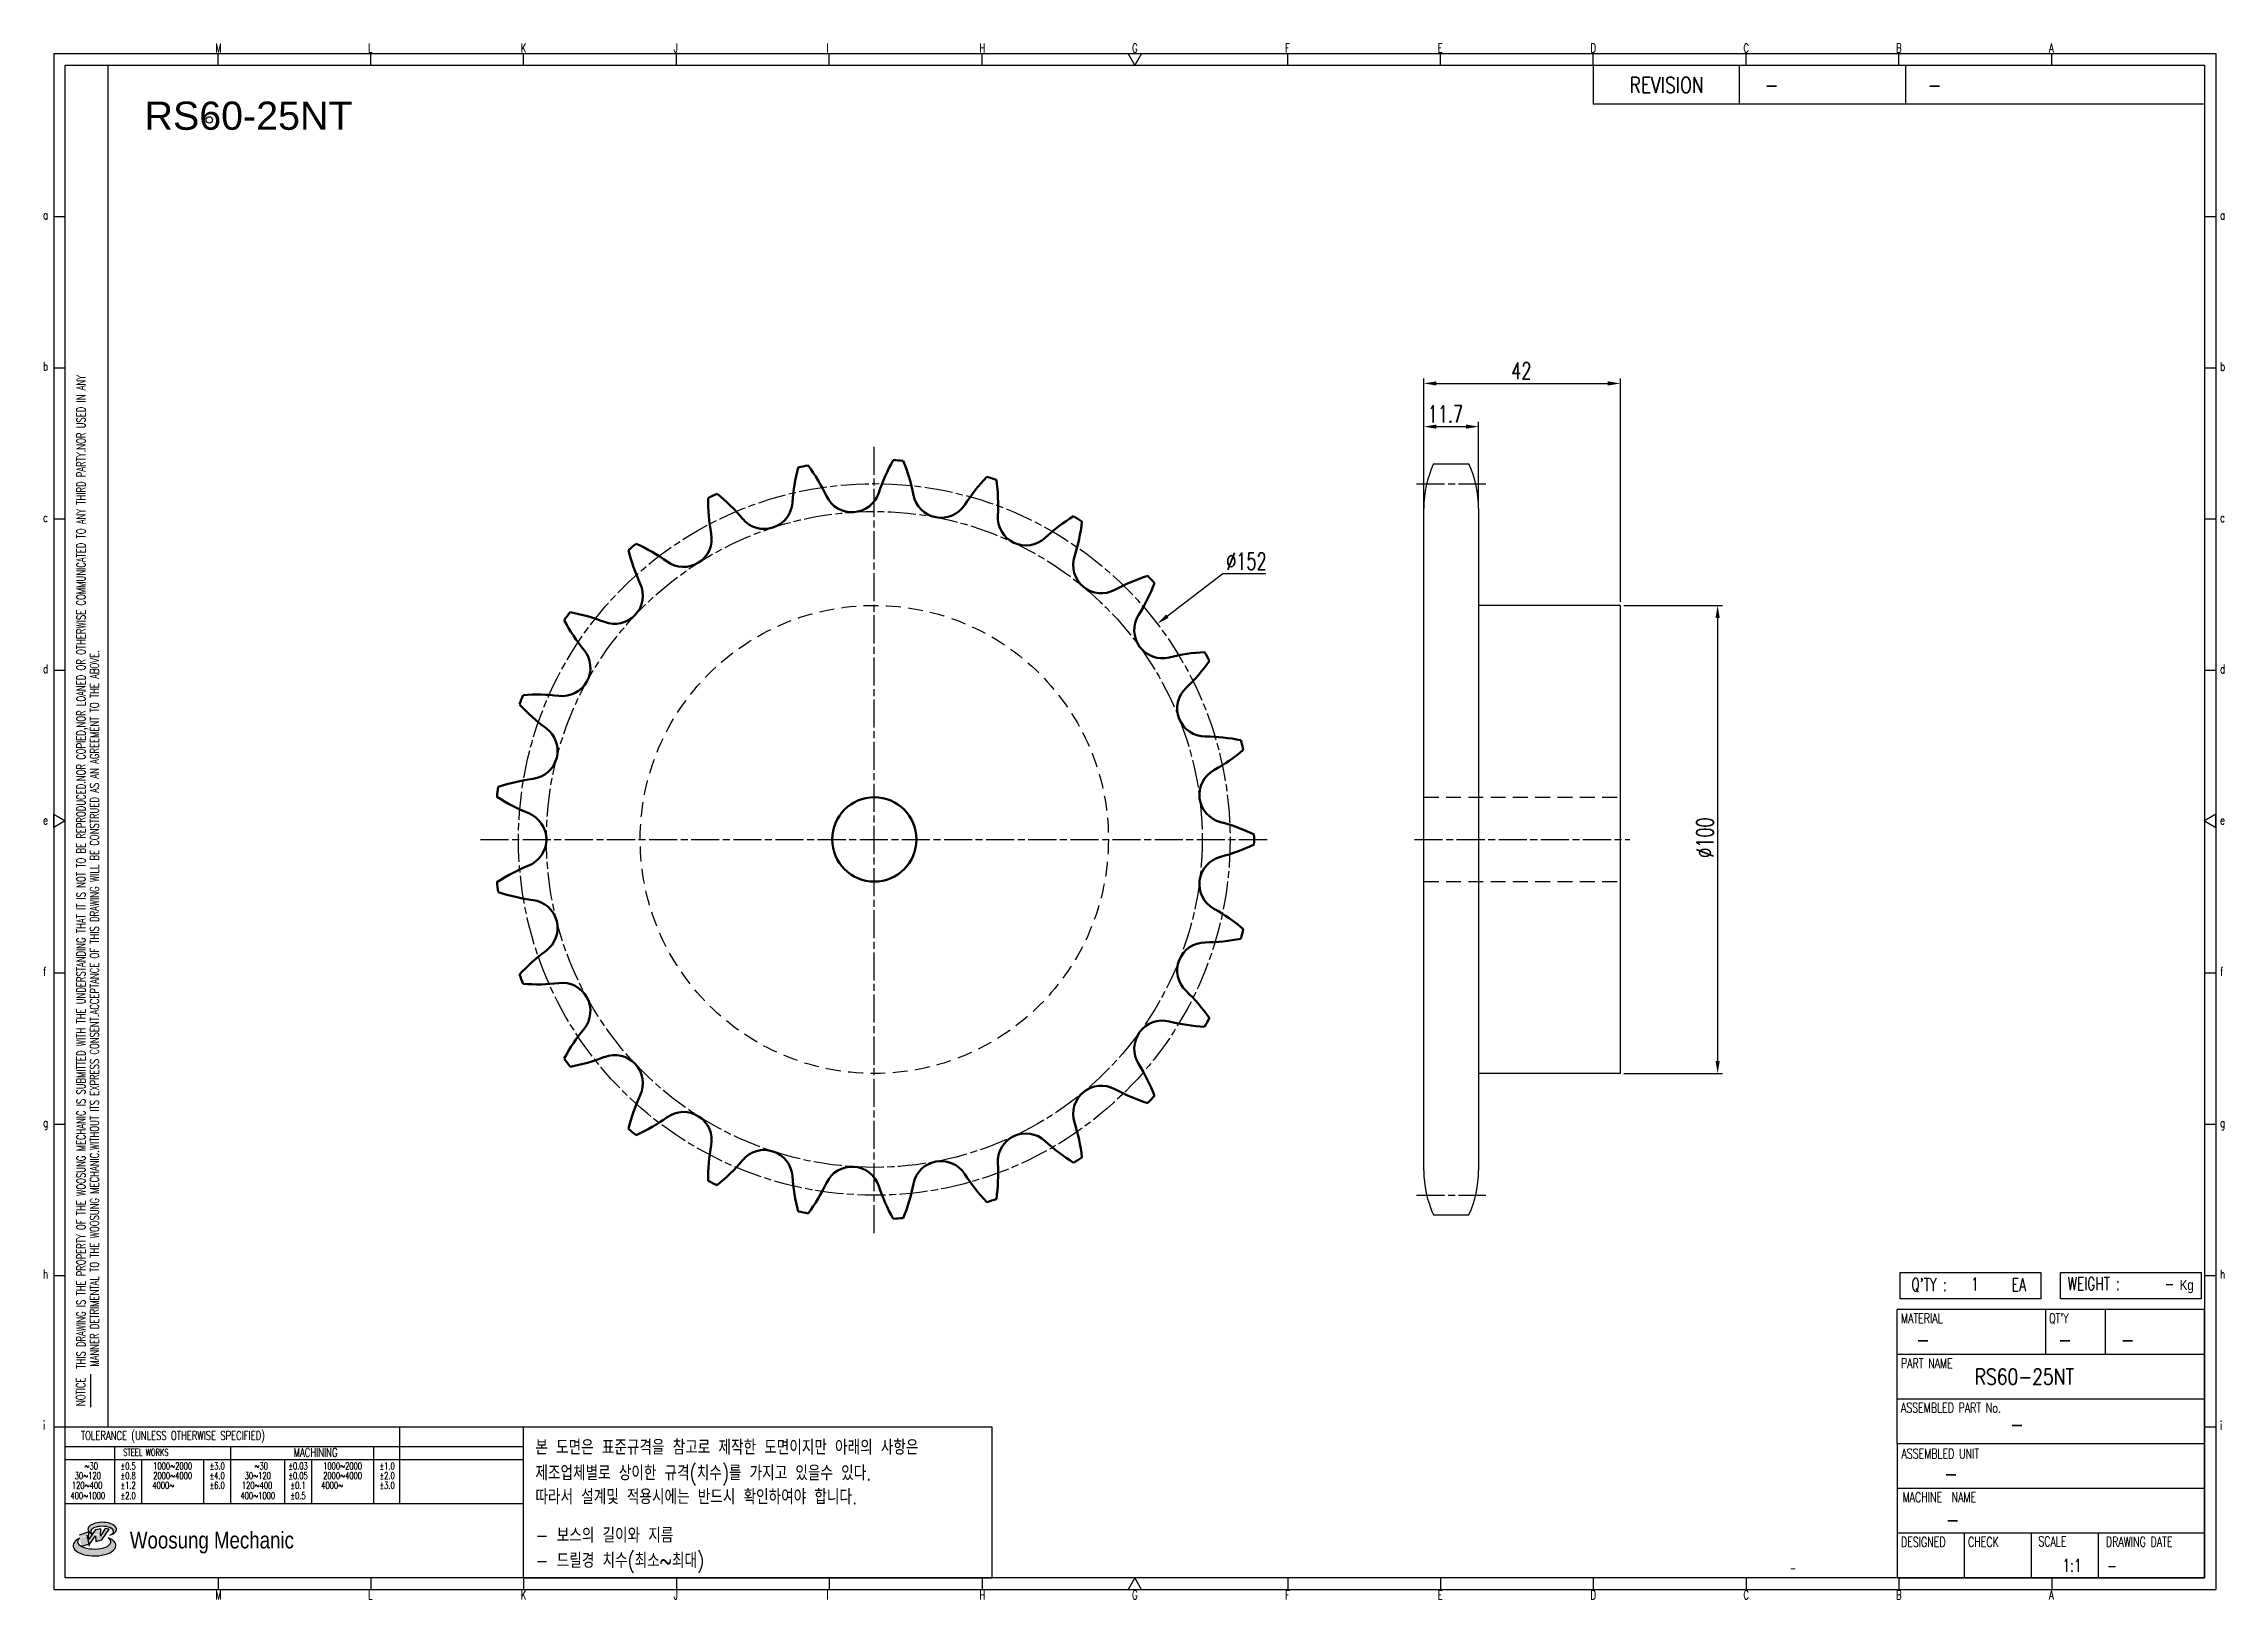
# Model space of a CAD drawing. Header units: millimetres. Extents: x 24105 to 24570, y 30 to 362.
import ezdxf
from ezdxf.enums import TextEntityAlignment as Align

# ---------------------------------------------------------------- set-up
doc = ezdxf.new("R2010")
doc.units = ezdxf.units.MM
for name, pattern in [('AM_ISO08W050', [18, 12, -1.5, 3, -1.5]), ('AM_ISO08W050x2', [9, 6, -0.75, 1.5, -0.75]), ('HIDDEN', [9.525, 6.35, -3.175])]:
    doc.linetypes.add(name, pattern=pattern)
for name, color, linetype, lineweight in [('AM_0N', 7, 'Continuous', 50), ('AM_7', 4, 'AM_ISO08W050', 25), ('AM_7N', 4, 'AM_ISO08W050', 25)]:
    doc.layers.add(name, color=color, linetype=linetype, lineweight=lineweight)
for name, color, linetype in [('HL', 2, 'HIDDEN'), ('S-DIM', 7, 'Continuous'), ('TITLE', 7, 'Continuous'), ('도면레이아웃', 7, 'Continuous')]:
    doc.layers.add(name, color=color, linetype=linetype)
doc.styles.add('HAN', font='ROMANS.shx', dxfattribs={"width": 0.7, "bigfont": 'whgtxt.shx'})
doc.styles.add('HKD_ST2', font='romans.shx', dxfattribs={"width": 0.7, "height": 4, "bigfont": '@extfont2.shx'})
doc.styles.add('HSG', font='SIMPLEX.shx', dxfattribs={"width": 0.7, "bigfont": 'HSG.shx'})
doc.styles.add('ROMANS', font='romans.shx', dxfattribs={"width": 0.7, "bigfont": 'whgtxt.shx'})
doc.styles.add('SLDTEXTSTYLE4', font='arial.ttf', dxfattribs={"width": 0.8})
doc.styles.get("Standard").update_dxf_attribs({"font": 'arial.ttf'})
doc.dimstyles.new('APP6', dxfattribs={"dimscale": 1.5, "dimtxt": 2.4, "dimasz": 1.8, "dimexe": 0.7, "dimexo": 0.5, "dimgap": 0.6, "dimtad": 1, "dimtoh": 1, "dimdec": 1, "dimrnd": 0.01, "dimzin": 9, "dimdsep": 46, "dimtxsty": 'HSG', "dimcen": 0, "dimclrd": 1, "dimclre": 1, "dimclrt": 256, "dimazin": 2, "dimtp": 1, "dimtm": 1, "dimtfac": 0.5, "dimtdec": 1, "dimtofl": 0, "dimtmove": 0, "dimatfit": 3, "dimfxl": 0, "dimtvp": 1, "dimtolj": 2, "dimlwd": -1, "dimlwe": -1, "dimarcsym": 0})

# ---------------------------------------------------------------- blocks, each defined once
blk = doc.blocks.new('SUYWSHJH')
at = {"layer": '도면레이아웃'}
h = blk.add_hatch(color=10, dxfattribs=at)
h.paths.add_polyline_path([(1.544, 35.177), (1.554, 34.966), (1.779, 35.034), (2.054, 35.422), (1.908, 35.446), (1.728, 35.167), (1.741, 35.439), (1.547, 35.405), (1.292, 35.041), (1.295, 35.33), (0.943, 35.208), (1.03, 34.8), (1.336, 34.885)])
edge = h.paths.add_edge_path()
edge.add_ellipse((1.795, 35.421), major_axis=(-0.53, 0), ratio=0.487785, start_angle=122.36065, end_angle=403.39574)
edge.add_line((1.411, 35.244), (1.419, 35.261))
edge.add_ellipse((1.798, 35.344), major_axis=(-0.423, 0), ratio=0.444396, start_angle=131.58977, end_angle=386.19408, ccw=False)
edge = h.paths.add_edge_path()
edge.add_ellipse((1.512, 34.815), major_axis=(-0.793, 0), ratio=0.480113, start_angle=314.67633, end_angle=590.85213)
edge.add_ellipse((1.501, 34.958), major_axis=(-0.62, 0), ratio=0.43311, start_angle=331.7024, end_angle=574.42495, ccw=False)
for p, q in [((0, 90.118), (80.15, 90.118)), ((0, 90.118), (0, 33.191)), ((6.089, 89.693), (6.089, 90.118)), ((11.753, 89.693), (11.753, 90.118)), ((17.418, 89.693), (17.418, 90.118)), ((23.082, 89.693), (23.082, 90.118)), ((28.746, 89.693), (28.746, 90.118)), ((34.411, 89.693), (34.411, 90.118)), ((45.739, 89.693), (45.739, 90.118)), ((51.404, 89.693), (51.404, 90.118)), ((57.068, 89.693), (57.068, 90.118)), ((62.732, 89.693), (62.732, 90.118)), ((68.397, 89.693), (68.397, 90.118)), ((74.061, 89.693), (74.061, 90.118)), ((80.15, 90.118), (80.15, 33.191)), ((0, 84.085), (0.425, 84.085)), ((79.725, 84.085), (80.15, 84.085)), ((0, 78.478), (0.425, 78.478)), ((79.725, 78.478), (80.15, 78.478)), ((0, 72.87), (0.425, 72.87)), ((79.725, 72.87), (80.15, 72.87)), ((0, 67.262), (0.425, 67.262)), ((79.725, 67.262), (80.15, 67.262)), ((0, 56.047), (0.425, 56.047)), ((79.725, 56.047), (80.15, 56.047)), ((0, 50.439), (0.425, 50.439)), ((79.725, 50.439), (80.15, 50.439)), ((0, 44.832), (0.425, 44.832)), ((79.725, 44.832), (80.15, 44.832)), ((1.377, 39.947), (1.377, 41.174)), ((0, 39.224), (0.425, 39.224)), ((79.725, 39.224), (80.15, 39.224)), ((0, 33.191), (80.15, 33.191)), ((6.089, 33.616), (6.089, 33.191)), ((11.753, 33.616), (11.753, 33.191)), ((17.418, 33.616), (17.418, 33.191)), ((23.082, 33.616), (23.082, 33.191)), ((28.746, 33.616), (28.746, 33.191)), ((34.411, 33.616), (34.411, 33.191)), ((45.739, 33.616), (45.739, 33.191)), ((51.404, 33.616), (51.404, 33.191)), ((57.068, 33.616), (57.068, 33.191)), ((62.732, 33.616), (62.732, 33.191)), ((68.397, 33.616), (68.397, 33.191)), ((74.061, 33.616), (74.061, 33.191))]:
    blk.add_line(p, q)
at = {"color": 2}
for p, q in [((2.017, 39.224), (2.017, 89.693)), ((0.425, 39.224), (17.418, 39.224)), ((12.816, 39.224), (12.816, 36.382)), ((17.418, 33.616), (17.418, 39.224)), ((0.425, 38.487), (17.418, 38.487)), ((0.425, 38.012), (17.418, 38.012)), ((2.257, 38.487), (2.257, 36.382)), ((3.257, 38.012), (3.257, 36.382)), ((5.557, 38.012), (5.557, 36.382)), ((6.557, 38.5), (6.557, 36.382)), ((8.557, 38.012), (8.557, 36.382)), ((9.557, 38.026), (9.557, 36.382)), ((11.857, 38.487), (11.857, 36.382)), ((0.425, 36.382), (17.418, 36.382))]:
    blk.add_line(p, q, dxfattribs=at)
at = {"color": 6, "ltscale": 0.5}
for p, q in [((57.068, 89.693), (57.068, 88.246)), ((62.47, 89.693), (62.47, 88.246)), ((68.635, 89.693), (68.635, 88.246)), ((79.725, 88.246), (57.068, 88.246)), ((68.336, 38.59), (68.336, 43.563)), ((79.725, 43.563), (68.336, 43.563)), ((73.827, 43.563), (73.827, 41.905)), ((76.037, 43.563), (76.037, 41.905)), ((79.725, 38.59), (79.725, 43.563)), ((79.725, 41.905), (68.336, 41.905)), ((79.725, 40.248), (68.336, 40.248)), ((68.336, 38.59), (68.336, 33.616)), ((79.725, 38.59), (68.336, 38.59)), ((79.725, 33.616), (79.725, 38.59)), ((79.725, 36.932), (68.336, 36.932)), ((79.725, 35.274), (68.336, 35.274)), ((70.822, 33.616), (70.822, 35.274)), ((73.309, 33.616), (73.309, 35.274)), ((75.796, 33.616), (75.796, 35.274)), ((68.336, 33.616), (79.725, 33.616))]:
    blk.add_line(p, q, dxfattribs=at)
for points in [[(40.075, 89.693), (39.83, 90.118), (40.32, 90.118)], [(0.425, 89.693), (79.725, 89.693), (79.725, 33.616), (0.425, 33.616)], [(0.425, 61.679), (0, 61.433), (0, 61.924)], [(79.725, 61.679), (80.15, 61.433), (80.15, 61.924)], [(40.075, 33.616), (39.83, 33.191), (40.32, 33.191)]]:
    blk.add_lwpolyline(points, close=True)
at = {"layer": 'TITLE', "color": 20}
for p, q in [((68.449, 43.961), (68.449, 44.936)), ((68.449, 44.936), (73.654, 44.936)), ((73.654, 44.936), (73.654, 43.961)), ((74.39, 43.961), (74.39, 44.936)), ((74.39, 44.936), (79.595, 44.936)), ((79.595, 44.936), (79.595, 43.961)), ((73.654, 43.961), (68.449, 43.961)), ((79.595, 43.961), (74.39, 43.961))]:
    blk.add_line(p, q, dxfattribs=at)
at = {"layer": '도면레이아웃'}
for p, q in [((1.295, 35.33), (0.943, 35.208)), ((1.03, 34.8), (1.336, 34.885)), ((1.224, 35.208), (1.311, 34.8)), ((1.224, 35.208), (1.224, 35.208)), ((1.547, 35.405), (1.292, 35.041)), ((1.292, 35.041), (1.295, 35.33)), ((1.336, 34.885), (1.544, 35.177)), ((1.419, 35.261), (1.411, 35.244)), ((1.544, 35.177), (1.554, 34.966)), ((1.741, 35.439), (1.547, 35.405)), ((1.554, 34.966), (1.779, 35.034)), ((1.908, 35.446), (1.728, 35.167)), ((1.728, 35.167), (1.741, 35.439)), ((1.779, 35.034), (2.054, 35.422)), ((2.054, 35.422), (1.908, 35.446))]:
    blk.add_line(p, q, dxfattribs=at)
for centre, major_axis, ratio, start_param, end_param in [((1.795, 35.421), (-0.53, 0), 0.487785, 2.135596, 7.040584), ((1.512, 34.815), (-0.793, 0), 0.480113, 5.492138, 10.312315), ((1.501, 34.958), (-0.62, 0), 0.43311, 5.789299, 10.025607), ((1.798, 35.344), (-0.423, 0), 0.444396, 2.296675, 6.740358)]:
    blk.add_ellipse(centre, major_axis=major_axis, ratio=ratio, start_param=start_param, end_param=end_param, dxfattribs=at)
at = {"color": 4, "style": 'HKD_ST2', "width": 0.7}
for s, p in [('M', (5.988, 90.164)), ('L', (11.652, 90.164)), ('K', (17.316, 90.164)), ('J', (22.981, 90.164)), ('I', (28.645, 90.164)), ('H', (34.309, 90.164)), ('G', (39.974, 90.164)), ('F', (45.638, 90.164)), ('E', (51.302, 90.164)), ('D', (56.967, 90.164)), ('C', (62.631, 90.164)), ('B', (68.295, 90.164)), ('A', (73.96, 90.164)), ('a', (-0.395, 83.976)), ('a', (80.305, 83.97)), ('b', (-0.395, 78.368)), ('b', (80.305, 78.362)), ('c', (-0.395, 72.76)), ('c', (80.305, 72.754)), ('d', (-0.395, 67.153)), ('d', (80.305, 67.147)), ('e', (-0.395, 61.545)), ('e', (80.305, 61.539)), ('f', (-0.395, 55.937)), ('f', (80.305, 55.931)), ('g', (-0.395, 50.33)), ('g', (80.305, 50.324)), ('h', (-0.395, 44.722)), ('h', (80.305, 44.716)), ('i', (-0.395, 39.114)), ('i', (80.305, 39.108)), ('M', (5.988, 32.824)), ('L', (11.652, 32.824)), ('K', (17.316, 32.824)), ('J', (22.981, 32.824)), ('I', (28.645, 32.824)), ('H', (34.309, 32.824)), ('G', (39.974, 32.824)), ('F', (45.638, 32.824)), ('E', (51.302, 32.824)), ('D', (56.967, 32.824)), ('C', (62.631, 32.824)), ('B', (68.295, 32.824)), ('A', (73.96, 32.824))]:
    blk.add_text(s, height=0.326, dxfattribs=at).set_placement(p)
for s, height, style, width, p in [('REVISION', 0.5806, 'HAN', 0.8, (58.415, 88.664)), ('-', 0.581, 'HAN', 0.8, (63.426, 88.664)), ('-', 0.581, 'HAN', 0.8, (69.468, 88.664)), ("Q'TY : ", 0.4746, 'HKD_ST2', 0.7, (68.857, 44.253)), ('1', 0.475, 'HKD_ST2', 0.7, (71.071, 44.275)), ('EA', 0.4746, 'HKD_ST2', 0.7, (72.578, 44.253)), ('WEIGHT : ', 0.4746, 'HKD_ST2', 0.7, (74.65, 44.286)), ('-', 0.581, 'HAN', 0.8, (69.029, 42.157)), ('-', 0.581, 'HAN', 0.8, (74.289, 42.157)), ('-', 0.581, 'HAN', 0.8, (76.623, 42.157)), ('-', 0.581, 'HAN', 0.8, (72.515, 39.013)), ('-', 0.581, 'HAN', 0.8, (70.067, 37.189)), ('-', 0.581, 'HAN', 0.8, (70.126, 35.48)), ('1:1', 0.4746, 'HKD_ST2', 0.7, (74.458, 33.848)), ('-', 0.475, 'HKD_ST2', 0.7, (76.112, 33.837))]:
    blk.add_text(s, height=height, dxfattribs=dict(style=style, width=width)).set_placement(p)
at = {"color": 6, "style": 'HKD_ST2', "width": 0.7}
for s, p in [(' THIS DRAWING IS THE PROPERTY OF THE WOOSUNG MECHANIC IS SUBMITTED WITH THE UNDERSTANDING THAT IT IS NOT TO BE REPRODUCED.NOR COPIED,NOR LOANED OR OTHERWISE COMMUNICATED TO ANY THIRD PARTY.NOR USED IN ANY', (1.173, 41.217)), ('MANNER DETRIMENTAL TO THE WOOSUNG MECHANIC.WITHOUT ITS EXPRESS CONSENT.ACCEPTANCE OF THIS DRAWING WILL BE CONSTRUED AS AN AGREEMENT TO THE ABOVE.', (1.672, 41.447))]:
    blk.add_text(s, height=0.326266, rotation=90, dxfattribs=at).set_placement(p)
at = {"style": 'HKD_ST2', "width": 0.7}
blk.add_text('-', height=0.475, dxfattribs=at).set_placement((78.613, 44.286), align=Align.RIGHT)
at = {"color": 4, "style": 'HKD_ST2', "width": 0.7}
for s, height, p in [('MATERIAL', 0.3651, (68.474, 43.425)), ("QT'Y", 0.3651, (73.965, 43.425)), ('PART NAME', 0.3651, (68.474, 41.756)), ('ASSEMBLED PART No.', 0.36511, (68.474, 40.109)), ('ASSEMBLED UNIT', 0.36511, (68.49, 38.408)), ('MACHINE  NAME', 0.36511, (68.532, 36.794)), ('DESIGNED', 0.3651, (68.474, 35.136)), ('CHECK', 0.3651, (70.961, 35.136)), ('SCALE', 0.3651, (73.566, 35.153)), ('DRAWING DATE', 0.36511, (76.071, 35.141))]:
    blk.add_text(s, height=height, dxfattribs=at).set_placement(p, align=Align.TOP_LEFT)
at = {"style": 'HKD_ST2', "width": 0.7}
blk.add_text('NOTICE', height=0.3263, rotation=90, dxfattribs=at).set_placement((1.163, 39.988))
for s, height, style, width, p in [('TOLERANCE (UNLESS OTHERWISE SPECIFIED)', 0.32627, 'HKD_ST2', 0.7, (4.417, 38.896)), ('-', 0.326, 'ROMANS', 0.65, (64.469, 33.975))]:
    blk.add_text(s, height=height, dxfattribs=dict(style=style, width=width)).set_placement(p, align=Align.MIDDLE_CENTER)
at = {"color": 4, "style": 'HKD_ST2', "width": 0.7}
for s, height, p in [('STEEL WORKS', 0.26101, (3.416, 38.268)), ('MACHINING', 0.3263, (9.707, 38.27)), ('%%P0.5', 0.261, (2.757, 37.762)), ('%%P0.8', 0.261, (2.757, 37.411)), ('%%P3.0', 0.261, (6.057, 37.762)), ('%%P4.0', 0.261, (6.057, 37.411)), ('%%P0.03', 0.261, (9.057, 37.762)), ('%%P0.05', 0.261, (9.057, 37.411)), ('%%P1.0', 0.261, (12.357, 37.762)), ('%%P2.0', 0.261, (12.357, 37.411)), ('%%P1.2', 0.261, (2.757, 37.045)), ('%%P2.0', 0.261, (2.757, 36.67)), ('%%P6.0', 0.261, (6.057, 37.045)), ('%%P0.1', 0.261, (9.057, 37.045)), ('%%P0.5', 0.261, (9.057, 36.67)), ('%%P3.0', 0.261, (12.357, 37.045))]:
    blk.add_text(s, height=height, dxfattribs=at).set_placement(p, align=Align.MIDDLE)
for s, height, p in [('30%%126120', 0.261, (1.263, 37.411)), ('%%12630', 0.261, (1.389, 37.762)), ('2000%%1264000', 0.26101, (4.407, 37.411)), ('1000%%1262000', 0.26101, (4.407, 37.762)), ('30%%126120', 0.261, (7.563, 37.411)), ('%%12630', 0.261, (7.689, 37.762)), ('2000%%1264000', 0.26101, (10.707, 37.411)), ('1000%%1262000', 0.26101, (10.707, 37.762)), ('400%%1261000', 0.26101, (1.263, 36.67)), ('120%%126400', 0.26101, (1.237, 37.045)), ('4000%%126', 0.261, (4.061, 37.045)), ('400%%1261000', 0.26101, (7.563, 36.67)), ('120%%126400', 0.26101, (7.537, 37.045)), ('4000%%126', 0.261, (10.321, 37.045))]:
    blk.add_text(s, height=height, dxfattribs=at).set_placement(p, align=Align.MIDDLE_CENTER)
at = {"color": 1, "style": 'SLDTEXTSTYLE4', "width": 0.8}
blk.add_text('Woosung Mechanic', height=0.61957, dxfattribs=at).set_placement((2.822, 34.711))
at = {"layer": 'TITLE', "width": 0.8}
blk.add_text('Kg', height=0.3789, dxfattribs=at).set_placement((78.807, 44.286))
blk = doc.blocks.new('*D2')
at = {"layer": 'Defpoints', "color": 0, "transparency": 16777216}
for p in [(24342.43, 237.92), (24221.53, 145.8)]:
    blk.add_point(p, dxfattribs=at)
at = {"layer": 'S-DIM', "color": 1, "transparency": 16777216}
for p, q in [((24356.42, 248.58), (24344.58, 239.55)), ((24365.6, 248.58), (24356.42, 248.58))]:
    blk.add_line(p, q, dxfattribs=at)
blk.add_solid([(24344.31, 239.91), (24344.85, 239.19), (24342.43, 237.92)], dxfattribs=at)
at = {"layer": 'S-DIM', "transparency": 16777216, "insert": (24361.46, 251.28), "char_height": 3.6, "attachment_point": 5, "style": 'HSG'}
blk.add_mtext('\\A2;∅152', dxfattribs=at)
blk = doc.blocks.new('*D3')
at = {"layer": 'Defpoints', "color": 0, "transparency": 16777216}
for p in [(24411.06, 280.04), (24399.36, 262.56), (24411.06, 262.56)]:
    blk.add_point(p, dxfattribs=at)
at = {"layer": 'S-DIM', "color": 1, "transparency": 16777216}
for p, q in [((24399.36, 263.31), (24399.36, 281.09)), ((24402.06, 280.04), (24408.36, 280.04)), ((24411.06, 263.31), (24411.06, 281.09))]:
    blk.add_line(p, q, dxfattribs=at)
for points in [[(24402.06, 280.49), (24402.06, 279.59), (24399.36, 280.04)], [(24408.36, 280.49), (24408.36, 279.59), (24411.06, 280.04)]]:
    blk.add_solid(points, dxfattribs=at)
at = {"layer": 'S-DIM', "transparency": 16777216, "insert": (24403.97, 282.74), "char_height": 3.6, "attachment_point": 5, "style": 'HSG'}
blk.add_mtext('\\A2;11.7', dxfattribs=at)
blk = doc.blocks.new('*D4')
at = {"layer": 'Defpoints', "color": 0, "transparency": 16777216}
for p in [(24441.36, 289.27), (24399.36, 261.9), (24441.36, 241.86)]:
    blk.add_point(p, dxfattribs=at)
at = {"layer": 'S-DIM', "color": 1, "transparency": 16777216}
for p, q in [((24399.36, 262.65), (24399.36, 290.32)), ((24402.06, 289.27), (24438.66, 289.27)), ((24441.36, 242.61), (24441.36, 290.32))]:
    blk.add_line(p, q, dxfattribs=at)
for points in [[(24402.06, 289.72), (24402.06, 288.82), (24399.36, 289.27)], [(24438.66, 289.72), (24438.66, 288.82), (24441.36, 289.27)]]:
    blk.add_solid(points, dxfattribs=at)
at = {"layer": 'S-DIM', "transparency": 16777216, "insert": (24420.19, 291.97), "char_height": 3.6, "attachment_point": 5, "style": 'HSG'}
blk.add_mtext('\\A2;42', dxfattribs=at)
blk = doc.blocks.new('*D5')
at = {"layer": 'Defpoints', "color": 0, "transparency": 16777216}
for p in [(24441.36, 241.86), (24441.36, 141.86), (24462.12, 141.86)]:
    blk.add_point(p, dxfattribs=at)
at = {"layer": 'S-DIM', "color": 1, "transparency": 16777216}
for p, q in [((24442.11, 241.86), (24463.17, 241.86)), ((24462.12, 239.16), (24462.12, 144.56)), ((24442.11, 141.86), (24463.17, 141.86))]:
    blk.add_line(p, q, dxfattribs=at)
for points in [[(24461.67, 239.16), (24462.57, 239.16), (24462.12, 241.86)], [(24461.67, 144.56), (24462.57, 144.56), (24462.12, 141.86)]]:
    blk.add_solid(points, dxfattribs=at)
at = {"layer": 'S-DIM', "transparency": 16777216, "insert": (24459.42, 192.24), "char_height": 3.6, "attachment_point": 5, "rotation": 90, "style": 'HSG'}
blk.add_mtext('\\A2;%%c100', dxfattribs=at)

msp = doc.modelspace()

# ---------------------------------------------------------------- linework, layer by layer
for p, q in [((24401.44, 272.06), (24408.97, 272.06)), ((24399.36, 121.15), (24399.36, 262.56)), ((24411.06, 262.56), (24411.06, 121.15)), ((24441.36, 241.86), (24411.06, 241.86)), ((24441.36, 141.86), (24441.36, 241.86)), ((24441.36, 141.86), (24411.06, 141.86)), ((24401.44, 111.65), (24408.97, 111.65))]:
    msp.add_line(p, q)
at = {"color": 4}
msp.add_lwpolyline([(24207.07, 66.42), (24307.11, 66.42), (24307.11, 34.1), (24207.07, 34.1)], close=True, dxfattribs=at)
msp.add_circle((24139.92, 345.54), 0.696)
for centre, start, end in [((24422.06, 262.56), 155.2599, 180), ((24388.36, 262.56), 0, 24.7401), ((24422.06, 121.15), 180, 204.7401), ((24388.36, 121.15), 335.2599, 0)]:
    msp.add_arc(centre, 22.7, start, end)
at = {"layer": 'AM_0N'}
msp.add_circle((24281.98, 191.86), 9, dxfattribs=at)
for centre, radius, start, end in [((24302.98, 261.24), 38.59, 164.8398, 176.2), ((24281.98, 191.86), 81.11, 100.048, 101.552), ((24236.91, 248.63), 38.59, 25.4, 36.7602), ((24319.58, 253.83), 38.59, 150.4398, 161.8), ((24281.98, 191.86), 81.11, 85.648, 87.152), ((24252.45, 258.06), 38.59, 11, 22.3602), ((24281.98, 191.86), 81.11, 114.448, 115.952), ((24224.21, 235.64), 38.59, 39.8, 51.1602), ((24277.21, 267.76), 6.01, 205.4, 341.8), ((24333.81, 242.54), 38.59, 136.0398, 147.4), ((24281.98, 191.86), 81.11, 71.248, 72.752), ((24269.84, 263.32), 38.59, 356.6, 7.9602), ((24285.07, 264.28), 38.59, 179.2398, 190.6), ((24258.48, 264.19), 6.01, 219.8, 356.2), ((24296.23, 266.57), 6.01, 191, 327.4), ((24314.36, 260.68), 6.01, 176.6, 313), ((24344.78, 228.06), 38.59, 121.6398, 133), ((24281.98, 191.86), 81.11, 56.848, 58.352), ((24241.23, 256.07), 6.01, 234.2, 10.6), ((24287.99, 264.1), 38.59, 342.2, 353.5602), ((24281.98, 191.86), 81.11, 128.848, 130.352), ((24266.96, 262.77), 38.59, 193.6398, 205), ((24215.14, 219.9), 38.59, 54.2, 65.5602), ((24330.46, 250.46), 6.01, 162.2, 298.6), ((24351.81, 211.3), 38.59, 107.2398, 118.6), ((24281.98, 191.86), 81.11, 42.448, 43.952), ((24226.54, 243.92), 6.01, 248.6, 25), ((24305.77, 260.33), 38.59, 327.8, 339.1602), ((24281.98, 191.86), 81.11, 143.248, 144.752), ((24249.8, 256.81), 38.59, 208.0398, 219.4), ((24210.26, 202.39), 38.59, 68.6, 79.9602), ((24343.51, 236.56), 6.01, 147.8, 284.2), ((24215.33, 228.5), 6.01, 263, 39.4), ((24354.45, 193.32), 38.59, 92.8398, 104.2), ((24322.05, 252.26), 38.59, 313.4, 324.7602), ((24281.98, 191.86), 81.11, 28.048, 29.552), ((24352.7, 219.86), 6.01, 133.4, 269.8), ((24281.98, 191.86), 81.11, 157.648, 159.152), ((24234.66, 246.76), 38.59, 222.4398, 233.8), ((24209.9, 184.23), 38.59, 83, 94.3602), ((24208.31, 210.77), 6.01, 277.4, 53.8), ((24352.54, 175.25), 38.59, 78.4398, 89.8), ((24335.81, 240.4), 38.59, 299, 310.3602), ((24281.98, 191.86), 81.11, 13.648, 15.152), ((24357.44, 201.39), 6.01, 119, 255.4), ((24281.98, 191.86), 81.11, 172.048, 173.552), ((24222.49, 233.27), 38.59, 236.8398, 248.2), ((24214.06, 166.54), 38.59, 97.4, 108.7602), ((24205.92, 191.86), 6.01, 291.8, 68.2), ((24346.2, 158.23), 38.59, 64.0398, 75.4), ((24281.98, 191.86), 81.11, 359.248, 0.752), ((24357.44, 182.32), 6.01, 104.6, 241), ((24346.2, 225.49), 38.59, 284.6, 295.9602), ((24222.49, 150.44), 38.59, 111.8, 123.1602), ((24281.98, 191.86), 81.11, 186.448, 187.952), ((24214.06, 217.17), 38.59, 251.2398, 262.6), ((24208.31, 172.94), 6.01, 306.2, 82.6), ((24335.81, 143.31), 38.59, 49.6398, 61), ((24281.98, 191.86), 81.11, 344.848, 346.352), ((24234.66, 136.95), 38.59, 126.2, 137.5602), ((24352.7, 163.86), 6.01, 90.2, 226.6), ((24352.54, 208.46), 38.59, 270.2, 281.5602), ((24281.98, 191.86), 81.11, 200.848, 202.352), ((24209.9, 199.49), 38.59, 265.6398, 277), ((24215.33, 155.22), 6.01, 320.6, 97), ((24322.05, 131.45), 38.59, 35.2398, 46.6), ((24249.8, 126.91), 38.59, 140.6, 151.9602), ((24343.51, 147.15), 6.01, 75.8, 212.2), ((24354.45, 190.39), 38.59, 255.8, 267.1602), ((24281.98, 191.86), 81.11, 330.448, 331.952), ((24281.98, 191.86), 81.11, 215.248, 216.752), ((24210.26, 181.32), 38.59, 280.0398, 291.4), ((24226.54, 139.79), 6.01, 335, 111.4), ((24305.77, 123.38), 38.59, 20.8398, 32.2), ((24266.96, 120.94), 38.59, 155, 166.3602), ((24330.46, 133.25), 6.01, 61.4, 197.8), ((24351.81, 172.41), 38.59, 241.4, 252.7602), ((24281.98, 191.86), 81.11, 316.048, 317.552), ((24215.14, 163.82), 38.59, 294.4398, 305.8), ((24241.23, 127.64), 6.01, 349.4, 125.8), ((24287.99, 119.62), 38.59, 6.4398, 17.8), ((24281.98, 191.86), 81.11, 229.648, 231.152), ((24285.07, 119.44), 38.59, 169.4, 180.7602), ((24314.36, 123.04), 6.01, 47, 183.4), ((24344.78, 155.66), 38.59, 227, 238.3602), ((24224.21, 148.07), 38.59, 308.8398, 320.2), ((24258.48, 119.52), 6.01, 3.8, 140.2), ((24277.21, 115.95), 6.01, 18.2, 154.6), ((24296.23, 117.15), 6.01, 32.6, 169), ((24269.84, 120.39), 38.59, 352.0398, 3.4), ((24281.98, 191.86), 81.11, 301.648, 303.152), ((24281.98, 191.86), 81.11, 244.048, 245.552), ((24302.98, 122.48), 38.59, 183.8, 195.1602), ((24236.91, 135.08), 38.59, 323.2398, 334.6), ((24319.58, 129.88), 38.59, 198.2, 209.5602), ((24252.45, 125.66), 38.59, 337.6398, 349), ((24333.81, 141.18), 38.59, 212.6, 223.9602), ((24281.98, 191.86), 81.11, 258.448, 259.952), ((24281.98, 191.86), 81.11, 287.248, 288.752), ((24281.98, 191.86), 81.11, 272.848, 274.352)]:
    msp.add_arc(centre, radius, start, end, dxfattribs=at)
at = {"layer": 'AM_7', "linetype": 'AM_ISO08W050x2'}
for radius in [76, 70.04]:
    msp.add_circle((24281.98, 191.86), radius, dxfattribs=at)
at = {"layer": 'AM_7N', "linetype": 'AM_ISO08W050x2'}
for p, q in [((24281.98, 107.74), (24281.98, 275.97)), ((24397.79, 267.85), (24412.62, 267.85)), ((24197.87, 191.86), (24366.09, 191.86)), ((24397.36, 191.86), (24443.36, 191.86)), ((24397.79, 115.86), (24412.62, 115.86))]:
    msp.add_line(p, q, dxfattribs=at)
at = {"layer": 'HL', "ltscale": 0.5}
for p, q in [((24399.36, 200.86), (24441.36, 200.86)), ((24399.36, 182.86), (24441.36, 182.86))]:
    msp.add_line(p, q, dxfattribs=at)
msp.add_circle((24281.98, 191.86), 50, dxfattribs=at)

# ---------------------------------------------------------------- block references
at = {"xscale": 5.762645251808727, "yscale": 5.762645251808727, "zscale": 5.762645251808727}
msp.add_blockref('SUYWSHJH', (24106.7, -159.61), dxfattribs=at)

# ---------------------------------------------------------------- texts
at = {"color": 2}
msp.add_text('RS60-25NT', height=6.021, dxfattribs=at).set_placement((24126.1, 343.44))
at = {"style": 'HAN', "width": 0.8}
msp.add_text('RS60-25NT', height=3.346, dxfattribs=at).set_placement((24517.04, 75.42))
at = {"color": 4, "style": 'HAN', "width": 0.8}
for s, p in [('본 도면은 표준규격을 참고로 제작한 도면이지만 아래의 사항은', (24209.58, 60.44)), ('제조업체별로 상이한 규격(치수)를 가지고 있을수 있다.', (24209.58, 54.95)), ('따라서 설계및 적용시에는 반드시 확인하여야 합니다.', (24209.58, 49.86)), ('- 보스의 길이와 지름', (24209.58, 41.65)), ('- 드릴경 치수(최소~최대)', (24209.58, 36.25))]:
    msp.add_text(s, height=3.1658, dxfattribs=at).set_placement(p)

# ---------------------------------------------------------------- dimensions: what is measured, and where the dimension line sits
at = {"layer": 'S-DIM', "color": 1}
for base, p1, p2, picture, middle in [((24441.36, 289.27), (24399.36, 261.9), (24441.36, 241.86), '*D4', (24420.19, 289.27)), ((24411.06, 280.04), (24399.36, 262.56), (24411.06, 262.56), '*D3', (24403.97, 280.04))]:
    dim = msp.add_linear_dim(base=base, p1=p1, p2=p2, dimstyle='APP6', dxfattribs=at)
    dim.commit()
    dim.dimension.update_dxf_attribs({"geometry": picture, "text_midpoint": middle, "dimtype": 128})
dim = msp.add_diameter_dim_2p(p1=(24221.53, 145.8), p2=(24342.43, 237.92), dimstyle='APP6', dxfattribs=at)
dim.commit()
dim.dimension.update_dxf_attribs({"geometry": '*D2', "text_midpoint": (24361.46, 248.58), "dimtype": 131})
dim = msp.add_linear_dim(base=(24462.12, 141.86), p1=(24441.36, 241.86), p2=(24441.36, 141.86), angle=90, text='%%c<>', dimstyle='APP6', dxfattribs=at)
dim.commit()
dim.dimension.update_dxf_attribs({"geometry": '*D5', "text_midpoint": (24462.12, 192.24), "dimtype": 128})

doc.saveas('drawing.dxf')
